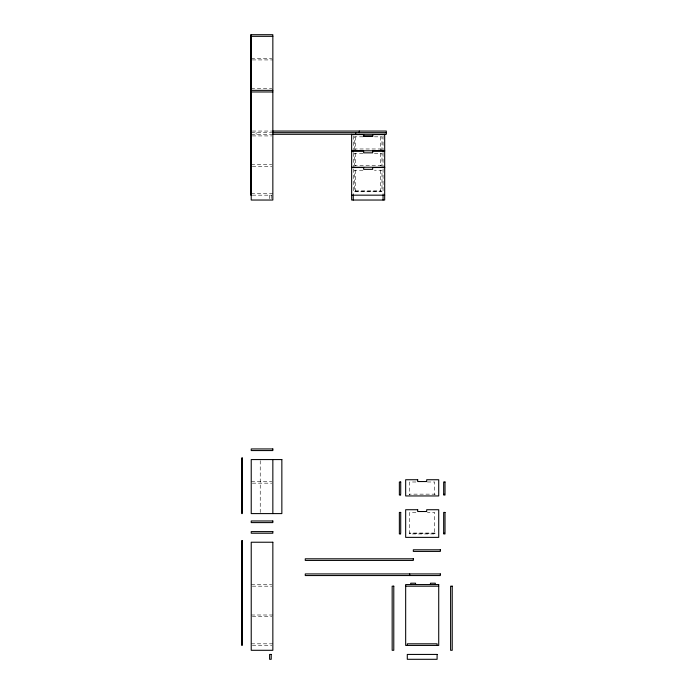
<?xml version="1.0" encoding="UTF-8"?>
<svg xmlns="http://www.w3.org/2000/svg" width="694" height="694" viewBox="0 0 694 694"><rect width="100%" height="100%" fill="white"/><g stroke="black" fill="none" stroke-linecap="round" stroke-linejoin="round"><path stroke-width="0.52" stroke-dasharray="3.47 2.6" d="M251.228 58.296L271.762 58.296M252.312 59.918L272.846 59.918M251.228 88.728L271.762 88.728M252.312 131.053L271.762 131.053M251.228 132.675L271.762 132.675M251.228 134.298L272.846 134.298M252.312 135.92L271.762 135.92M362.962 136.822L354.339 136.822L354.339 149.878M374.396 136.822L381.986 136.822L381.986 149.878M362.962 153.296L354.339 153.296L354.339 166.352M374.396 153.296L381.986 153.296L381.986 166.352M251.228 164.738L271.762 164.738M252.312 166.352L271.762 166.352M362.962 170.23L354.339 170.23L354.339 191.752L381.986 191.752L381.986 170.23L374.396 170.23M355.241 190.85L381.084 190.85L381.084 191.301L355.241 191.301L355.328 190.85M251.228 193.548L272.846 193.548M252.312 195.17L271.762 195.17M251.228 481.541L271.762 481.541M415.958 481.992L409.72 481.992L409.72 495.048M427.391 481.992L434.67 481.992L434.67 494.596M252.312 483.163L271.762 483.163M415.958 512.424L409.72 512.424L409.72 533.946L434.67 533.946L434.67 512.424L427.391 512.424M251.228 584.556L271.762 584.556M252.312 586.178L271.762 586.178M251.228 614.997L272.846 614.997M252.312 616.619L271.762 616.619M251.228 643.815L272.846 643.815M252.312 645.429L271.762 645.429M435.025 494.596L435.025 494.145L409.365 494.145L409.365 494.596M383.062 135.92L383.062 148.742M383.062 153.018L383.062 167.974M383.062 169.05L383.062 193.626M381.084 149.427L381.084 148.976L355.241 148.976L355.241 149.427M381.084 165.909L381.084 165.458L355.241 165.458L355.241 165.909M380.997 148.976L380.997 149.427M380.997 165.458L380.997 165.909M380.997 190.85L380.997 191.301M380.633 136.822L380.633 149.427M380.633 153.296L380.633 165.909M380.633 170.23L380.633 191.752M355.692 136.822L355.692 149.427M355.692 153.296L355.692 165.909M355.692 170.23L355.692 191.752M353.255 135.92L353.255 148.742M353.255 153.018L353.255 167.974M353.255 169.05L353.255 193.626M271.224 195.17L271.224 200.037M269.602 195.17L269.602 199.065M260.233 460.643L260.233 512.519M256.095 132.675L256.095 134.298M435.025 533.044L409.365 533.044L409.365 533.495L435.025 533.495L435.025 533.044"/><path stroke-width="1.04" d="M251.228 36.322L272.846 36.322M250.777 90.35L272.846 90.35M251.228 91.972L272.846 91.972M272.846 131.053L386.306 131.053L386.306 134.298L272.768 134.298M272.768 132.675L386.306 132.675M351.641 134.567L363.656 134.567L363.656 136.371L372.661 136.371L372.661 134.567L384.684 134.567M363.361 135.92L372.956 135.92M351.641 150.78L384.684 150.78M351.641 151.049L363.656 151.049L363.656 152.845L372.661 152.845L372.661 151.049L384.684 151.049M351.641 167.254L384.684 167.254M351.641 167.523L363.656 167.523L363.656 169.327L372.661 169.327L372.661 167.523L384.684 167.523M251.228 195.17L250.777 195.17L250.777 34.7L272.846 34.7L272.846 200.037L251.228 200.037L251.228 34.7M351.641 195.17L384.684 195.17M405.669 586.178L438.721 586.178M437.099 645.429L437.099 643.815L407.291 643.815L407.291 645.429M435.294 584.556L435.294 583.203L430.436 583.203L430.436 584.556M415.576 584.556L415.576 583.203L410.709 583.203L410.709 584.556M409.72 573.929L409.72 575.552M384.684 134.298L384.684 200.037L351.641 200.037L351.641 134.298M383.062 149.809L383.062 151.951M383.062 194.693L383.062 200.037M359.292 131.053L359.292 132.675M355.692 132.675L355.692 134.298M353.255 149.809L353.255 151.951M353.255 194.693L353.255 200.037M272.846 459.567L272.846 513.595M272.846 448.94L251.228 448.94L251.228 450.562L272.846 450.562L272.846 448.94M242.223 457.945L241.772 457.945L241.772 513.595L242.223 513.595L242.223 457.945M281.851 459.567L251.228 459.567L251.228 513.595L281.851 513.595L281.851 459.567M417.693 479.736L405.669 479.736L405.669 495.95L438.721 495.95L438.721 479.736L426.697 479.736L426.697 481.541L417.693 481.541L417.693 479.736M400.716 481.992L399.362 481.992L399.362 495.048L400.716 495.048L400.264 494.596L400.716 494.145L400.716 481.992M445.019 481.992L443.674 481.992L443.674 494.145L444.125 494.145L443.674 495.048L445.019 495.048L445.019 481.992M417.693 509.726L405.669 509.726L405.669 537.373L438.721 537.373L438.721 509.726L426.697 509.726L426.697 511.521L417.693 511.521L417.693 509.726M400.716 512.424L399.362 512.424L399.362 533.946L400.716 533.946L400.264 533.495L400.716 533.044L400.716 512.424M445.019 512.424L443.674 512.424L443.674 533.044L444.125 533.044L443.674 533.946L445.019 533.946L445.019 512.424M272.846 520.977L251.228 520.977L251.228 522.599L272.846 522.599L272.846 520.977M272.846 531.604L251.228 531.604L251.228 533.226L272.846 533.226L272.846 531.604M242.223 540.609L241.772 540.609L241.772 645.429L242.223 645.429L242.223 540.609M272.846 542.231L251.228 542.231L251.228 650.295L272.846 650.295L272.846 542.231M440.343 549.795L413.32 549.795L413.32 551.418L440.343 551.418L440.343 549.795M413.32 558.8L305.265 558.8L305.265 560.422L413.32 560.422L413.32 558.8M440.343 573.929L305.265 573.929L305.265 575.552L440.343 575.552L440.343 573.929M438.721 584.556L405.669 584.556L405.669 645.429L438.721 645.429L438.721 584.556M393.784 586.178L392.162 586.178L392.162 650.295L393.784 650.295L393.784 586.178M452.228 586.178L450.606 586.178L450.606 650.295L452.228 650.295L452.228 586.178M271.224 654.433L269.602 654.433L269.602 659.3L271.224 659.3L271.224 654.433M437.099 654.433L407.291 654.433L407.291 659.3L437.099 659.3L437.099 654.433"/></g></svg>
